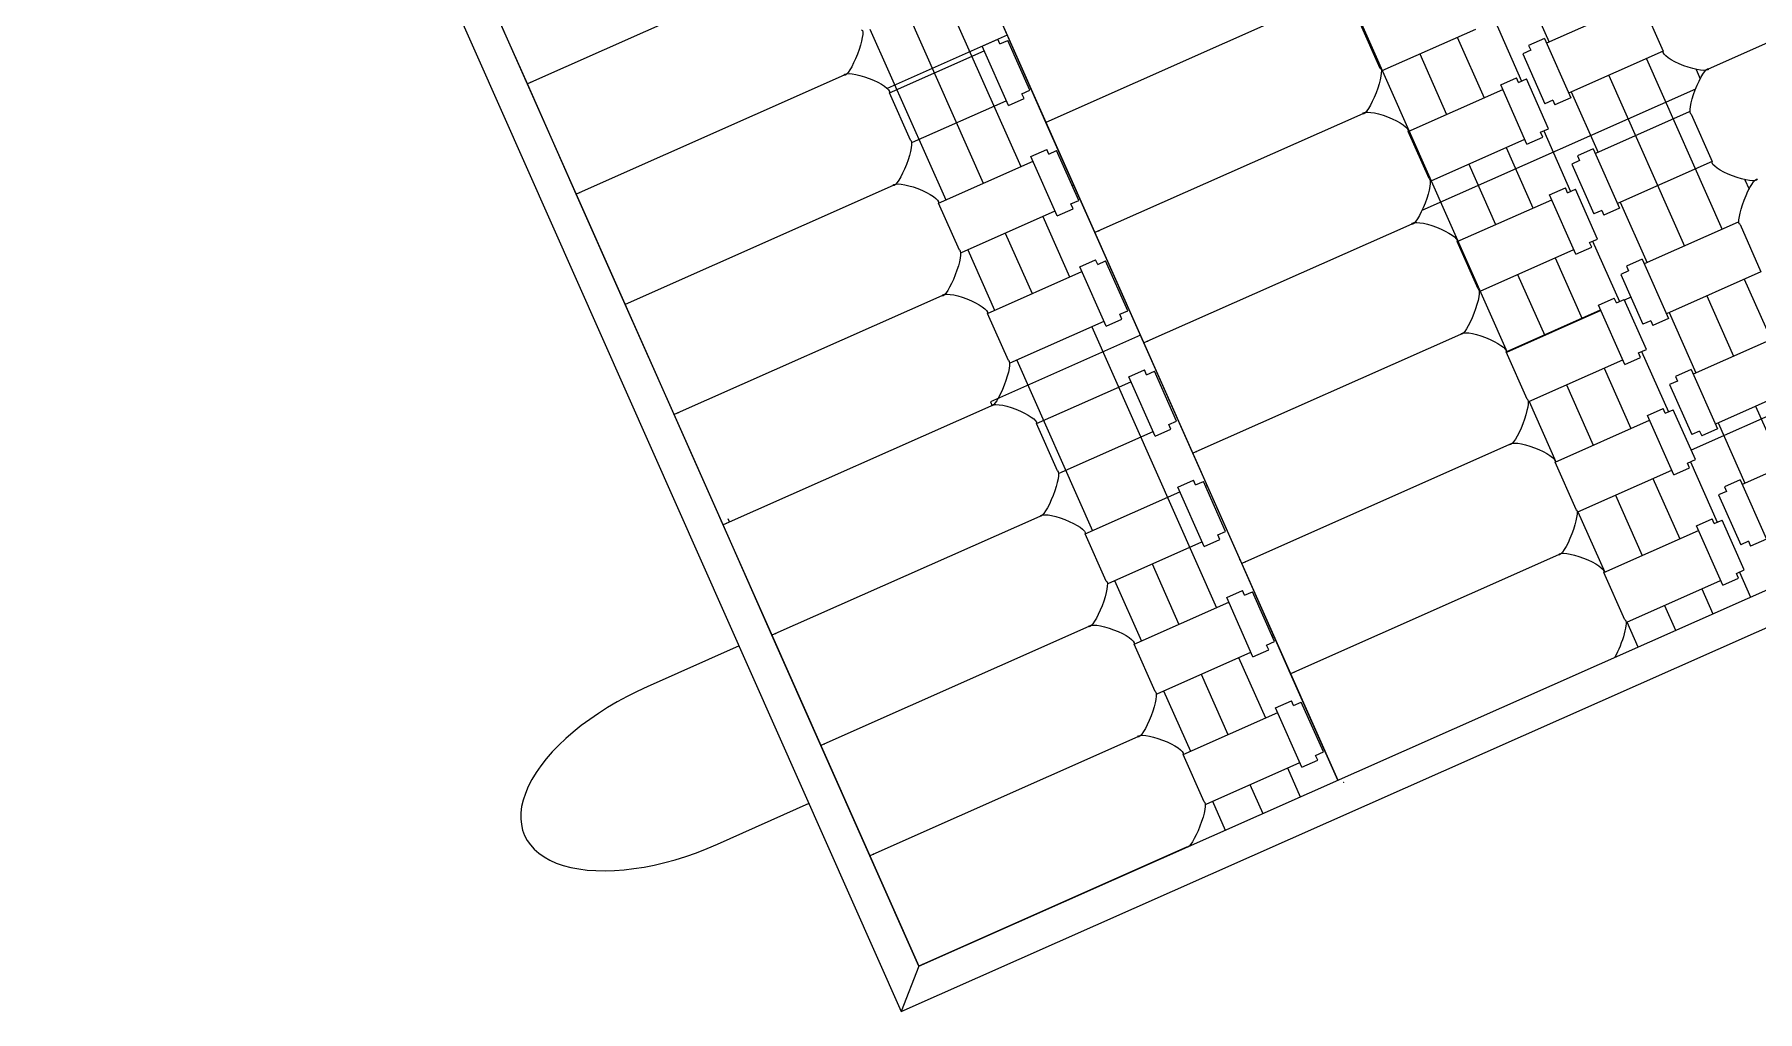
# Model space of a CAD drawing. Extents: x 3 to 114, y 126 to 173.
# Drawn here: x 82.104 to 83.104, y 167.25 to 167.817 of the extents above; entities that cross this region are included whole.
import ezdxf

# ---------------------------------------------------------------- set-up
doc = ezdxf.new("R2010")
doc.units = 0
doc.header["$LTSCALE"] = 0.02
doc.header["$MEASUREMENT"] = 0
doc.layers.get('0').update_dxf_attribs({"linetype": 'CONTINUOUS'})
doc.layers.add('A.enologiche', color=123, linetype='CONTINUOUS')

# ---------------------------------------------------------------- blocks, each defined once
blk = doc.blocks.new('AUDIT_I_000516092939-104')
for centre, major_axis, ratio, start_param, end_param in [((200.709, 97.911), (0.125, -0.125), 0.249315, 2.652925, 3.141593), ((200.959, 97.911), (0.125, 0.125), 0.22381, 0, 0.440362), ((207.709, 97.911), (0.125, -0.125), 0.249315, 2.652925, 3.141593), ((207.959, 97.911), (0.125, 0.125), 0.22381, 0, 0.440362), ((214.709, 97.911), (0.125, -0.125), 0.249315, 2.652925, 3.141593), ((214.959, 97.911), (0.125, 0.125), 0.22381, 0, 0.440362), ((221.709, 97.911), (0.125, -0.125), 0.249315, 2.652925, 3.141593), ((221.959, 97.911), (0.125, 0.125), 0.22381, 0, 0.440362), ((228.709, 97.911), (0.125, -0.125), 0.249315, 2.652925, 3.141593), ((228.959, 97.911), (0.125, 0.125), 0.22381, 0, 0.440362), ((235.709, 97.911), (0.125, -0.125), 0.249315, 2.652925, 3.141593), ((235.959, 97.911), (0.125, 0.125), 0.22381, 0, 0.440362), ((242.709, 97.911), (0.125, -0.125), 0.249315, 2.652925, 3.141593), ((242.959, 97.911), (0.125, 0.125), 0.22381, 0, 0.440362), ((249.709, 97.911), (0.125, -0.125), 0.249315, 2.652925, 3.141593), ((249.959, 97.911), (0.125, 0.125), 0.22381, 0, 0.440362), ((256.709, 97.911), (0.125, -0.125), 0.249315, 2.652925, 3.141593), ((200.959, 97.911), (0.125, 0.125), 0.22381, 2.70123, 3.141593), ((200.709, 97.911), (0.125, -0.125), 0.249315, 0, 0.488667), ((207.959, 97.911), (0.125, 0.125), 0.22381, 2.70123, 3.141593), ((207.709, 97.911), (0.125, -0.125), 0.249315, 0, 0.488667), ((214.959, 97.911), (0.125, 0.125), 0.22381, 2.70123, 3.141593), ((214.709, 97.911), (0.125, -0.125), 0.249315, 0, 0.488667), ((221.959, 97.911), (0.125, 0.125), 0.22381, 2.70123, 3.141593), ((221.709, 97.911), (0.125, -0.125), 0.249315, 0, 0.488667), ((228.959, 97.911), (0.125, 0.125), 0.22381, 2.70123, 3.141593), ((228.709, 97.911), (0.125, -0.125), 0.249315, 0, 0.488667), ((235.959, 97.911), (0.125, 0.125), 0.22381, 2.70123, 3.141593), ((235.709, 97.911), (0.125, -0.125), 0.249315, 0, 0.488667), ((242.959, 97.911), (0.125, 0.125), 0.22381, 2.70123, 3.141593), ((242.709, 97.911), (0.125, -0.125), 0.249315, 0, 0.488667), ((249.959, 97.911), (0.125, 0.125), 0.22381, 2.70123, 3.141593), ((249.709, 97.911), (0.125, -0.125), 0.249315, 0, 0.488667), ((256.709, 97.911), (0.125, -0.125), 0.249315, 0, 0.488667), ((214.959, 71.312), (0.125, -0.125), 0.249315, 2.652925, 3.141593), ((215.209, 71.312), (0.125, 0.125), 0.22381, 2.70123, 3.141593), ((214.959, 71.312), (0.125, -0.125), 0.249315, 0, 0.488667), ((215.209, 71.312), (0.125, 0.125), 0.22381, 0, 0.440362), ((221.959, 71.312), (0.125, -0.125), 0.249315, 2.652925, 3.141593), ((222.209, 71.312), (0.125, 0.125), 0.22381, 2.70123, 3.141593), ((221.959, 71.312), (0.125, -0.125), 0.249315, 0, 0.488667), ((222.209, 71.312), (0.125, 0.125), 0.22381, 0, 0.440362), ((228.959, 71.312), (0.125, -0.125), 0.249315, 2.652925, 3.141593), ((229.209, 71.312), (0.125, 0.125), 0.22381, 2.70123, 3.141593), ((228.959, 71.312), (0.125, -0.125), 0.249315, 0, 0.488667), ((229.209, 71.312), (0.125, 0.125), 0.22381, 0, 0.440362), ((235.959, 71.312), (0.125, -0.125), 0.249315, 2.652925, 3.141593), ((236.209, 71.312), (0.125, 0.125), 0.22381, 2.70123, 3.141593), ((235.959, 71.312), (0.125, -0.125), 0.249315, 0, 0.488667), ((236.209, 71.312), (0.125, 0.125), 0.22381, 0, 0.440362), ((242.959, 71.312), (0.125, -0.125), 0.249315, 2.652925, 3.141593), ((243.209, 71.312), (0.125, 0.125), 0.22381, 2.70123, 3.141593), ((242.959, 71.312), (0.125, -0.125), 0.249315, 0, 0.488667), ((243.209, 71.312), (0.125, 0.125), 0.22381, 0, 0.440362), ((249.959, 71.312), (0.125, -0.125), 0.249315, 2.652925, 3.141593), ((250.209, 71.312), (0.125, 0.125), 0.22381, 2.70123, 3.141593), ((249.959, 71.312), (0.125, -0.125), 0.249315, 0, 0.488667), ((250.209, 71.312), (0.125, 0.125), 0.22381, 0, 0.440362), ((256.959, 71.312), (0.125, -0.125), 0.249315, 2.652925, 3.141593), ((256.959, 71.312), (0.125, -0.125), 0.249315, 0, 0.488667)]:
    blk.add_ellipse(centre, major_axis=major_axis, ratio=ratio, start_param=start_param, end_param=end_param)

msp = doc.modelspace()

# ---------------------------------------------------------------- linework, layer by layer
at = {"layer": 'A.enologiche'}
for p, q in [((82.54775, 168.55825), (82.95856, 167.63238)), ((82.37362, 168.48099), (82.8603, 167.38411)), ((82.1041, 168.38328), (82.607, 167.24984)), ((82.13049, 168.37311), (82.61717, 167.27623)), ((83.07542, 167.79682), (83.23081, 167.86577)), ((83.07542, 167.79682), (83.23081, 167.86577)), ((82.39006, 167.78811), (82.36167, 167.85209)), ((82.54545, 167.85706), (82.39006, 167.78811)), ((82.54545, 167.85706), (82.39006, 167.78811)), ((82.96738, 167.84734), (82.98293, 167.8123)), ((82.63237, 167.83911), (82.67631, 167.74008)), ((82.84637, 167.83468), (82.69098, 167.76573)), ((82.84637, 167.83468), (82.69098, 167.76573)), ((83.03576, 167.83574), (82.98134, 167.81159)), ((83.03686, 167.83441), (83.04903, 167.80699)), ((82.6106, 167.82945), (82.65454, 167.73042)), ((82.69098, 167.76573), (82.66259, 167.82971)), ((82.88493, 167.79708), (82.87276, 167.82451)), ((82.95136, 167.82474), (82.96691, 167.7897)), ((82.58884, 167.81979), (82.63278, 167.72076)), ((82.66853, 167.81631), (82.59889, 167.78541)), ((82.65386, 167.80998), (82.663, 167.81403)), ((82.66421, 167.81129), (82.663, 167.81403)), ((82.66421, 167.81129), (82.66878, 167.81332)), ((82.68162, 167.78438), (82.66878, 167.81332)), ((82.88603, 167.79575), (82.94045, 167.8199)), ((82.92959, 167.81508), (82.94514, 167.78004)), ((82.98013, 167.81434), (82.97099, 167.81028)), ((82.98013, 167.81434), (82.9954, 167.77991)), ((82.60023, 167.7829), (82.65507, 167.80723)), ((82.66913, 167.77555), (82.65386, 167.80998)), ((82.90783, 167.80543), (82.92337, 167.77038)), ((82.9722, 167.80754), (82.96763, 167.80551)), ((82.96763, 167.80551), (82.98047, 167.77657)), ((82.97099, 167.81028), (82.9722, 167.80754)), ((83.04903, 167.80699), (82.99418, 167.78265)), ((83.0393, 167.80267), (83.08324, 167.70364)), ((82.57384, 167.79307), (82.41845, 167.72412)), ((82.57384, 167.79307), (82.41845, 167.72412)), ((82.57439, 167.79364), (82.57459, 167.79319)), ((82.95478, 167.7876), (82.96392, 167.79165)), ((82.96514, 167.78891), (82.96392, 167.79165)), ((83.01754, 167.79302), (83.06148, 167.69399)), ((83.06812, 167.79644), (83.07053, 167.79101)), ((82.41845, 167.72412), (82.39006, 167.78811)), ((82.6124, 167.75548), (82.60023, 167.7829)), ((82.67705, 167.78235), (82.68162, 167.78438)), ((82.67827, 167.77961), (82.67705, 167.78235)), ((82.90115, 167.76052), (82.956, 167.78486)), ((83.06785, 167.78508), (82.90908, 167.71463)), ((82.97005, 167.75317), (82.95478, 167.7876)), ((82.96514, 167.78891), (82.96971, 167.79094)), ((82.98255, 167.762), (82.96971, 167.79094)), ((82.99577, 167.78336), (83.01132, 167.74831)), ((82.61349, 167.75415), (82.66791, 167.7783)), ((82.66913, 167.77555), (82.67827, 167.77961)), ((82.98504, 167.7786), (82.98047, 167.77657)), ((82.98504, 167.7786), (82.98626, 167.77586)), ((82.9954, 167.77991), (82.98626, 167.77586)), ((83.06415, 167.77176), (83.00973, 167.74761)), ((82.71937, 167.70175), (82.69098, 167.76573)), ((82.87476, 167.77069), (82.71937, 167.70175)), ((82.87476, 167.77069), (82.71937, 167.70175)), ((82.97798, 167.75997), (82.98255, 167.762)), ((83.06525, 167.77043), (83.07742, 167.743)), ((82.91332, 167.7331), (82.90115, 167.76052)), ((82.91441, 167.73177), (82.96884, 167.75592)), ((82.97005, 167.75317), (82.97919, 167.75723)), ((82.97919, 167.75723), (82.97798, 167.75997)), ((82.97975, 167.76076), (82.9953, 167.72571)), ((82.62862, 167.71892), (82.68346, 167.74325)), ((82.68225, 167.74599), (82.69139, 167.75005)), ((82.69752, 167.71157), (82.68225, 167.74599)), ((82.6926, 167.74731), (82.69139, 167.75005)), ((82.6926, 167.74731), (82.69717, 167.74933)), ((82.71001, 167.72039), (82.69717, 167.74933)), ((82.93621, 167.74144), (82.95176, 167.7064)), ((82.95798, 167.7511), (82.97353, 167.71606)), ((83.00059, 167.74355), (82.99602, 167.74153)), ((82.99602, 167.74153), (83.00886, 167.71259)), ((83.00852, 167.75035), (82.99938, 167.7463)), ((82.99938, 167.7463), (83.00059, 167.74355)), ((83.00852, 167.75035), (83.02379, 167.71593)), ((83.07742, 167.743), (83.02257, 167.71867)), ((83.09651, 167.73245), (83.09892, 167.72703)), ((82.44684, 167.66014), (82.41845, 167.72412)), ((82.60223, 167.72909), (82.44684, 167.66014)), ((82.60223, 167.72909), (82.44684, 167.66014)), ((82.60278, 167.72966), (82.60298, 167.72921)), ((82.70717, 167.72925), (82.70626, 167.72885)), ((82.98317, 167.72361), (82.99231, 167.72767)), ((82.99844, 167.68919), (82.98317, 167.72361)), ((82.99353, 167.72493), (82.99231, 167.72767)), ((82.99353, 167.72493), (82.9981, 167.72695)), ((83.01094, 167.69802), (82.9981, 167.72695)), ((82.64079, 167.69149), (82.62862, 167.71892)), ((82.64188, 167.69016), (82.6963, 167.71431)), ((82.69752, 167.71157), (82.70666, 167.71562)), ((82.70544, 167.71837), (82.71001, 167.72039)), ((82.70666, 167.71562), (82.70544, 167.71837)), ((82.92954, 167.69654), (82.98438, 167.72087)), ((83.01343, 167.71461), (83.00886, 167.71259)), ((83.01343, 167.71461), (83.01465, 167.71187)), ((83.02379, 167.71593), (83.01465, 167.71187)), ((83.02416, 167.71937), (83.03971, 167.68433)), ((82.66738, 167.70148), (82.68293, 167.66643)), ((82.68915, 167.71114), (82.7047, 167.67609)), ((82.74776, 167.63776), (82.71937, 167.70175)), ((82.90315, 167.70671), (82.74776, 167.63776)), ((82.90315, 167.70671), (82.74776, 167.63776)), ((83.09254, 167.70777), (83.03812, 167.68363)), ((83.09364, 167.70644), (83.10581, 167.67902)), ((82.64562, 167.69182), (82.66117, 167.65678)), ((82.94171, 167.66912), (82.92954, 167.69654)), ((82.9428, 167.66779), (82.99723, 167.69193)), ((82.99844, 167.68919), (83.00758, 167.69325)), ((83.00637, 167.69599), (83.01094, 167.69802)), ((83.00758, 167.69325), (83.00637, 167.69599)), ((83.00814, 167.69677), (83.02369, 167.66173)), ((82.71064, 167.68201), (82.71978, 167.68606)), ((82.72591, 167.64758), (82.71064, 167.68201)), ((82.72099, 167.68332), (82.71978, 167.68606)), ((82.72099, 167.68332), (82.72556, 167.68535)), ((82.7384, 167.65641), (82.72556, 167.68535)), ((82.98637, 167.68712), (83.00209, 167.65169)), ((83.03691, 167.68637), (83.02777, 167.68231)), ((83.02777, 167.68231), (83.02898, 167.67957)), ((83.03691, 167.68637), (83.05218, 167.65194)), ((82.65701, 167.65493), (82.71185, 167.67927)), ((82.9646, 167.67746), (82.98032, 167.64204)), ((83.02898, 167.67957), (83.02441, 167.67754)), ((83.02441, 167.67754), (83.03725, 167.6486)), ((83.10581, 167.67902), (83.05096, 167.65469)), ((83.09608, 167.6747), (83.11163, 167.63966)), ((82.63062, 167.6651), (82.47523, 167.59615)), ((82.63062, 167.6651), (82.47523, 167.59615)), ((82.63117, 167.66567), (82.63137, 167.66522)), ((83.01156, 167.65963), (83.0207, 167.66368)), ((83.02192, 167.66094), (83.0207, 167.66368)), ((83.02192, 167.66094), (83.02649, 167.66297)), ((83.03933, 167.63403), (83.02649, 167.66297)), ((83.03032, 167.66422), (83.02665, 167.66259)), ((83.07432, 167.66505), (83.08987, 167.63)), ((82.47523, 167.59615), (82.44684, 167.66014)), ((82.66918, 167.62751), (82.65701, 167.65493)), ((82.72591, 167.64758), (82.73505, 167.65164)), ((82.73383, 167.65438), (82.7384, 167.65641)), ((82.73505, 167.65164), (82.73383, 167.65438)), ((82.95793, 167.63255), (83.01277, 167.65689)), ((83.01294, 167.65651), (82.9581, 167.63218)), ((83.02683, 167.62521), (83.01156, 167.65963)), ((83.05218, 167.65194), (83.04304, 167.64789)), ((83.05255, 167.65539), (83.0681, 167.62034)), ((82.7458, 167.64218), (82.65873, 167.60355)), ((82.67027, 167.62618), (82.72469, 167.65033)), ((82.71754, 167.64715), (82.78987, 167.48414)), ((82.93154, 167.64272), (82.77615, 167.57378)), ((82.93154, 167.64272), (82.77615, 167.57378)), ((83.04182, 167.65063), (83.03725, 167.6486)), ((83.04182, 167.65063), (83.04304, 167.64789)), ((83.12093, 167.64379), (83.06651, 167.61964)), ((82.77615, 167.57378), (82.74776, 167.63776)), ((82.9701, 167.60513), (82.95793, 167.63255)), ((83.03476, 167.632), (83.03933, 167.63403)), ((83.03597, 167.62926), (83.03476, 167.632)), ((83.03653, 167.63279), (83.05208, 167.59774)), ((82.67401, 167.62784), (82.71795, 167.52881)), ((82.73903, 167.61802), (82.74817, 167.62208)), ((82.74938, 167.61934), (82.74817, 167.62208)), ((82.97119, 167.6038), (83.02562, 167.62795)), ((83.01476, 167.62313), (83.03031, 167.58809)), ((83.02683, 167.62521), (83.03597, 167.62926)), ((83.0653, 167.62238), (83.05616, 167.61833)), ((83.0653, 167.62238), (83.08057, 167.58796)), ((82.6854, 167.59095), (82.74024, 167.61528)), ((82.7543, 167.5836), (82.73903, 167.61802)), ((82.74938, 167.61934), (82.75395, 167.62136)), ((82.76679, 167.59242), (82.75395, 167.62136)), ((82.99299, 167.61347), (83.00854, 167.57843)), ((83.05737, 167.61559), (83.0528, 167.61356)), ((83.0528, 167.61356), (83.06564, 167.58462)), ((83.05616, 167.61833), (83.05737, 167.61559)), ((83.1342, 167.61504), (83.07935, 167.5907)), ((82.65873, 167.60355), (82.65976, 167.60124)), ((82.97123, 167.60382), (82.98678, 167.56877)), ((83.14083, 167.60905), (83.06528, 167.57553)), ((82.50362, 167.53217), (82.47523, 167.59615)), ((82.65901, 167.60112), (82.50362, 167.53217)), ((82.65901, 167.60112), (82.50362, 167.53217)), ((82.61717, 167.27623), (83.34843, 167.60069)), ((82.76222, 167.5904), (82.76679, 167.59242)), ((82.98632, 167.56857), (83.04116, 167.5929)), ((83.03995, 167.59564), (83.04909, 167.5997)), ((83.05522, 167.56122), (83.03995, 167.59564)), ((83.05031, 167.59696), (83.04909, 167.5997)), ((83.05031, 167.59696), (83.05488, 167.59899)), ((83.06772, 167.57005), (83.05488, 167.59899)), ((83.10271, 167.60106), (83.11826, 167.56602)), ((82.607, 167.24984), (83.37482, 167.59052)), ((82.69757, 167.56353), (82.6854, 167.59095)), ((82.69866, 167.5622), (82.75308, 167.58634)), ((82.7543, 167.5836), (82.76344, 167.58765)), ((82.76344, 167.58765), (82.76222, 167.5904)), ((83.07021, 167.58665), (83.06564, 167.58462)), ((83.07021, 167.58665), (83.07143, 167.5839)), ((83.08057, 167.58796), (83.07143, 167.5839)), ((83.08094, 167.59141), (83.09649, 167.55636)), ((82.80454, 167.50979), (82.77615, 167.57378)), ((82.95993, 167.57874), (82.80454, 167.50979)), ((82.95993, 167.57874), (82.80454, 167.50979)), ((83.14932, 167.5798), (83.0949, 167.55566)), ((82.99849, 167.54115), (82.98632, 167.56857)), ((82.99958, 167.53982), (83.054, 167.56396)), ((83.05522, 167.56122), (83.06436, 167.56528)), ((83.06315, 167.56802), (83.06772, 167.57005)), ((83.06436, 167.56528), (83.06315, 167.56802)), ((83.06492, 167.5688), (83.08047, 167.53376)), ((82.76742, 167.55404), (82.77656, 167.55809)), ((82.78269, 167.51961), (82.76742, 167.55404)), ((82.77777, 167.55535), (82.77656, 167.55809)), ((82.77777, 167.55535), (82.78234, 167.55738)), ((82.79518, 167.52844), (82.78234, 167.55738)), ((82.78443, 167.55512), (82.78352, 167.55472)), ((83.04315, 167.55915), (83.0587, 167.5241)), ((83.08576, 167.5516), (83.08119, 167.54957)), ((83.09369, 167.5584), (83.08455, 167.55434)), ((83.08455, 167.55434), (83.08576, 167.5516)), ((83.09369, 167.5584), (83.10896, 167.52397)), ((82.71379, 167.52696), (82.76863, 167.5513)), ((83.02138, 167.54949), (83.03693, 167.51444)), ((83.08119, 167.54957), (83.09403, 167.52063)), ((82.53201, 167.46819), (82.50362, 167.53217)), ((82.50637, 167.53595), (82.50732, 167.53381)), ((82.6874, 167.53713), (82.53201, 167.46819)), ((82.6874, 167.53713), (82.53201, 167.46819)), ((82.68795, 167.5377), (82.68815, 167.53725)), ((82.99962, 167.53983), (83.01517, 167.50479)), ((83.06834, 167.53166), (83.07748, 167.53572)), ((83.08361, 167.49724), (83.06834, 167.53166)), ((83.07869, 167.53297), (83.07748, 167.53572)), ((83.07869, 167.53297), (83.08327, 167.535)), ((83.09611, 167.50606), (83.08327, 167.535)), ((82.72596, 167.49954), (82.71379, 167.52696)), ((82.72705, 167.49821), (82.78147, 167.52236)), ((82.78269, 167.51961), (82.79183, 167.52367)), ((82.79061, 167.52641), (82.79518, 167.52844)), ((82.79183, 167.52367), (82.79061, 167.52641)), ((83.01471, 167.50458), (83.06955, 167.52892)), ((83.0986, 167.52266), (83.09403, 167.52063)), ((83.0986, 167.52266), (83.09982, 167.51992)), ((83.10896, 167.52397), (83.09982, 167.51992)), ((82.98832, 167.51475), (82.83293, 167.44581)), ((82.98832, 167.51475), (82.83293, 167.44581)), ((82.75255, 167.50953), (82.7681, 167.47448)), ((82.83293, 167.44581), (82.80454, 167.50979)), ((83.02688, 167.47716), (83.01471, 167.50458)), ((83.09154, 167.50403), (83.09611, 167.50606)), ((83.09275, 167.50129), (83.09154, 167.50403)), ((83.09331, 167.50482), (83.09973, 167.49034)), ((82.73079, 167.49987), (82.74634, 167.46482)), ((82.79581, 167.49005), (82.80495, 167.49411)), ((82.80616, 167.49137), (82.80495, 167.49411)), ((82.80616, 167.49137), (82.81073, 167.4934)), ((82.82357, 167.46446), (82.81073, 167.4934)), ((83.02797, 167.47583), (83.08239, 167.49998)), ((83.07154, 167.49516), (83.07796, 167.48068)), ((83.08361, 167.49724), (83.09275, 167.50129)), ((82.74218, 167.46298), (82.79702, 167.48731)), ((82.81108, 167.45563), (82.79581, 167.49005)), ((83.04977, 167.4855), (83.0562, 167.47103)), ((82.71579, 167.47315), (82.56039, 167.4042)), ((82.71579, 167.47315), (82.56039, 167.4042)), ((82.71634, 167.47372), (82.71654, 167.47327)), ((83.02801, 167.47585), (83.03443, 167.46137)), ((82.56039, 167.4042), (82.53201, 167.46819)), ((82.75435, 167.43556), (82.74218, 167.46298)), ((82.819, 167.46243), (82.82357, 167.46446)), ((82.82022, 167.45969), (82.819, 167.46243)), ((82.82306, 167.46805), (82.82216, 167.46765)), ((82.75544, 167.43423), (82.80986, 167.45837)), ((82.80271, 167.4552), (82.81826, 167.42015)), ((82.81108, 167.45563), (82.82022, 167.45969)), ((82.78094, 167.44554), (82.79649, 167.4105)), ((82.8603, 167.38411), (82.83293, 167.44581)), ((82.75918, 167.43588), (82.77473, 167.40084)), ((82.77057, 167.39899), (82.82541, 167.42333)), ((82.8242, 167.42607), (82.83334, 167.43013)), ((82.83947, 167.39165), (82.8242, 167.42607)), ((82.83455, 167.42738), (82.83334, 167.43013)), ((82.83455, 167.42738), (82.83912, 167.42941)), ((82.85196, 167.40047), (82.83912, 167.42941)), ((82.58878, 167.34022), (82.56039, 167.4042)), ((82.74418, 167.40916), (82.58878, 167.34022)), ((82.74418, 167.40916), (82.58878, 167.34022)), ((82.74473, 167.40973), (82.74493, 167.40928)), ((82.78274, 167.37157), (82.77057, 167.39899)), ((82.78383, 167.37024), (82.83825, 167.39439)), ((82.83947, 167.39165), (82.84861, 167.3957)), ((82.84739, 167.39844), (82.85196, 167.40047)), ((82.84861, 167.3957), (82.84739, 167.39844)), ((82.80933, 167.38156), (82.81677, 167.36479)), ((82.8311, 167.39121), (82.83854, 167.37445)), ((82.78757, 167.3719), (82.795, 167.35513)), ((82.77257, 167.34518), (82.61717, 167.27623)), ((82.61717, 167.27623), (82.58878, 167.34022)), ((82.61717, 167.27623), (82.607, 167.24984))]:
    msp.add_line(p, q, dxfattribs=at)
at = {"layer": 'A.enologiche', "linetype": 'Continuous'}
for p, q in [((82.5129, 167.46193), (82.45962, 167.43827)), ((82.55346, 167.37052), (82.50012, 167.34684))]:
    msp.add_line(p, q, dxfattribs=at)
at = {"layer": 'A.enologiche', "extrusion": (0, 0, -1)}
for centre, major_axis, ratio, start_param, end_param in [((82.57892, 167.80627), (-0.00508, -0.0132), 0.201122, 3.141593, 6.283185), ((83.06222, 167.8019), (-0.0132, 0.00508), 0.248361, 3.141593, 6.283185), ((82.58703, 167.78799), (0.0132, -0.00508), 0.248361, 3.141593, 6.283185), ((82.87984, 167.78389), (-0.00508, -0.0132), 0.201122, 3.141593, 6.283185), ((83.07034, 167.78362), (0.00508, 0.0132), 0.201122, 3.141593, 6.283185), ((82.88795, 167.76561), (0.0132, -0.00508), 0.248361, 3.141593, 6.283185), ((82.60731, 167.74228), (-0.00508, -0.0132), 0.201122, 3.141593, 6.283185), ((83.09061, 167.73792), (-0.0132, 0.00508), 0.248361, 3.141593, 6.283185), ((82.90823, 167.7199), (-0.00508, -0.0132), 0.201122, 3.141593, 6.283185), ((83.09873, 167.71964), (0.00508, 0.0132), 0.201122, 3.141593, 6.283185), ((82.61542, 167.724), (0.0132, -0.00508), 0.248361, 3.141593, 6.283185), ((82.91634, 167.70162), (0.0132, -0.00508), 0.248361, 3.141593, 6.283185), ((82.6357, 167.6783), (-0.00508, -0.0132), 0.201122, 3.141593, 6.283185), ((82.64381, 167.66002), (0.0132, -0.00508), 0.248361, 3.141593, 6.283185), ((82.93662, 167.65592), (-0.00508, -0.0132), 0.201122, 3.141593, 6.283185), ((82.94473, 167.63764), (0.0132, -0.00508), 0.248361, 3.141593, 6.283185), ((82.66409, 167.61431), (-0.00508, -0.0132), 0.201122, 3.141593, 6.283185), ((82.6722, 167.59603), (0.0132, -0.00508), 0.248361, 3.141593, 6.283185), ((82.96501, 167.59193), (-0.00508, -0.0132), 0.201122, 3.141593, 6.283185), ((82.97312, 167.57365), (0.0132, -0.00508), 0.248361, 3.141593, 6.283185), ((82.69248, 167.55033), (-0.00508, -0.0132), 0.201122, 3.141593, 6.283185), ((82.70059, 167.53205), (0.0132, -0.00508), 0.248361, 3.141593, 6.283185), ((82.9934, 167.52795), (-0.00508, -0.0132), 0.201122, 3.141593, 6.283185), ((83.00151, 167.50967), (0.0132, -0.00508), 0.248361, 3.141593, 6.283185), ((82.72087, 167.48634), (-0.00508, -0.0132), 0.201122, 3.141593, 6.283185), ((82.72898, 167.46806), (0.0132, -0.00508), 0.248361, 3.141593, 6.283185), ((83.02179, 167.46397), (0.00508, 0.0132), 0.201122, 0, 2.198397), ((82.74926, 167.42236), (-0.00508, -0.0132), 0.201122, 3.141593, 6.283185), ((82.75737, 167.40408), (0.0132, -0.00508), 0.248361, 3.141593, 6.283185), ((82.77765, 167.35838), (-0.00508, -0.0132), 0.201122, 3.141593, 6.283185)]:
    msp.add_ellipse(centre, major_axis=major_axis, ratio=ratio, start_param=start_param, end_param=end_param, dxfattribs=at)
at = {"layer": 'A.enologiche', "linetype": 'Continuous'}
msp.add_ellipse((82.47987, 167.39256), major_axis=(-0.09143, -0.0405), ratio=0.5, start_param=-1.57374, end_param=1.574365, dxfattribs=at)

# ---------------------------------------------------------------- block references
at = {"layer": 'A.enologiche', "xscale": -0.01000000000166403, "yscale": 0.01000000000203727, "zscale": 0.01000000000266612, "rotation": 113.9267540000446}
msp.add_blockref('AUDIT_I_000516092939-104', (82.47165, 170.02146), dxfattribs=at)

doc.saveas('drawing.dxf')
